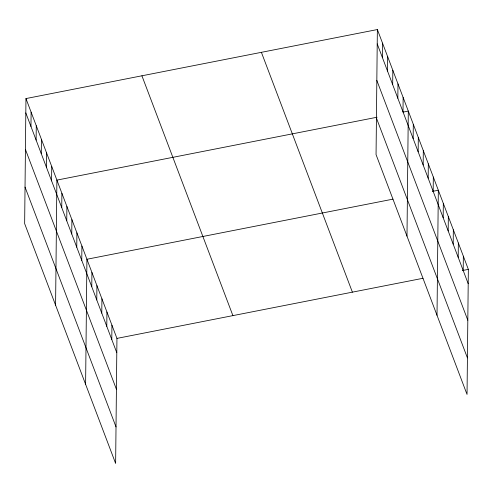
<?xml version="1.0" encoding="UTF-8"?>
<svg xmlns="http://www.w3.org/2000/svg" width="493" height="493" viewBox="0 0 493 493"><rect width="100%" height="100%" fill="white"/><g stroke="black" fill="none" stroke-linecap="round" stroke-linejoin="round"><path stroke-width="0.74" d="M25.963 98.569L24.65 223.625L115.633 463.451L116.946 338.395L25.963 98.569L377.367 29.549L468.35 269.375L467.037 394.431L376.054 154.605L377.367 29.549M30.967 126.498L31.114 112.164M36.118 140.086L36.272 125.752M41.276 153.674L41.424 139.34M46.434 167.269L46.582 152.929M51.586 180.857L51.74 166.523M55.586 305.167L56.892 180.111L377.077 117.223M61.748 207.639L61.896 193.299M66.752 220.827L66.9 206.493M71.756 234.015L71.91 219.681M76.76 247.209L76.914 232.875M81.764 260.396L81.918 246.062M85.609 384.306L86.922 259.256L392.983 199.141M91.772 286.778L91.926 272.444M96.776 299.972L96.93 285.632M101.78 313.16L101.934 298.826M106.784 326.348L106.938 312.014M111.788 339.541L111.942 325.207M382.371 57.478L382.519 43.144M387.529 71.066L387.677 56.732M392.681 84.654L392.835 70.32M397.839 98.249L397.987 83.909M402.997 111.837L403.145 97.503M406.99 236.147L408.303 111.091L403.095 112.114M413.152 138.613L413.307 124.279M418.156 151.807L418.31 137.473M423.16 164.995L423.314 150.661M428.164 178.189L428.318 163.855M433.168 191.376L433.322 177.042M437.014 315.286L438.326 190.236L432.379 191.401M443.176 217.758L443.33 203.424M448.18 230.946L448.334 216.612M453.19 244.14L453.338 229.806M458.194 257.328L458.342 242.994M463.198 270.521L463.346 256.187M116.946 338.395L423.006 278.28M462.403 270.546L468.35 269.375M377.213 43.883L468.202 283.709M376.831 80.421L467.82 320.247M376.436 118.067L467.426 357.893M261.401 52.326L352.384 292.152M141.922 75.793L232.906 315.619M25.809 112.903L116.792 352.729M25.426 149.441L116.41 389.267M25.032 187.087L116.015 426.913"/></g></svg>
